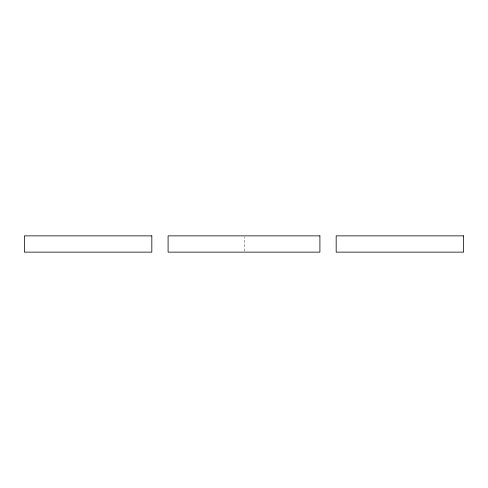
<?xml version="1.0" encoding="UTF-8"?>
<svg xmlns="http://www.w3.org/2000/svg" width="488" height="488" viewBox="0 0 488 488"><rect width="100%" height="100%" fill="white"/><g stroke="black" fill="none" stroke-linecap="round" stroke-linejoin="round"><path stroke-width="0.37" stroke-dasharray="2.44 1.83" d="M244.195 251.119L244.195 236.881"/><path stroke-width="0.73" d="M151.823 235.869L24.4 235.869L24.4 252.131L151.823 252.131L151.823 235.869M319.908 235.869L168.092 235.869L168.092 252.131L319.908 252.131L319.908 235.869M463.6 235.869L336.177 235.869L336.177 252.131L463.6 252.131L463.6 235.869"/></g></svg>
